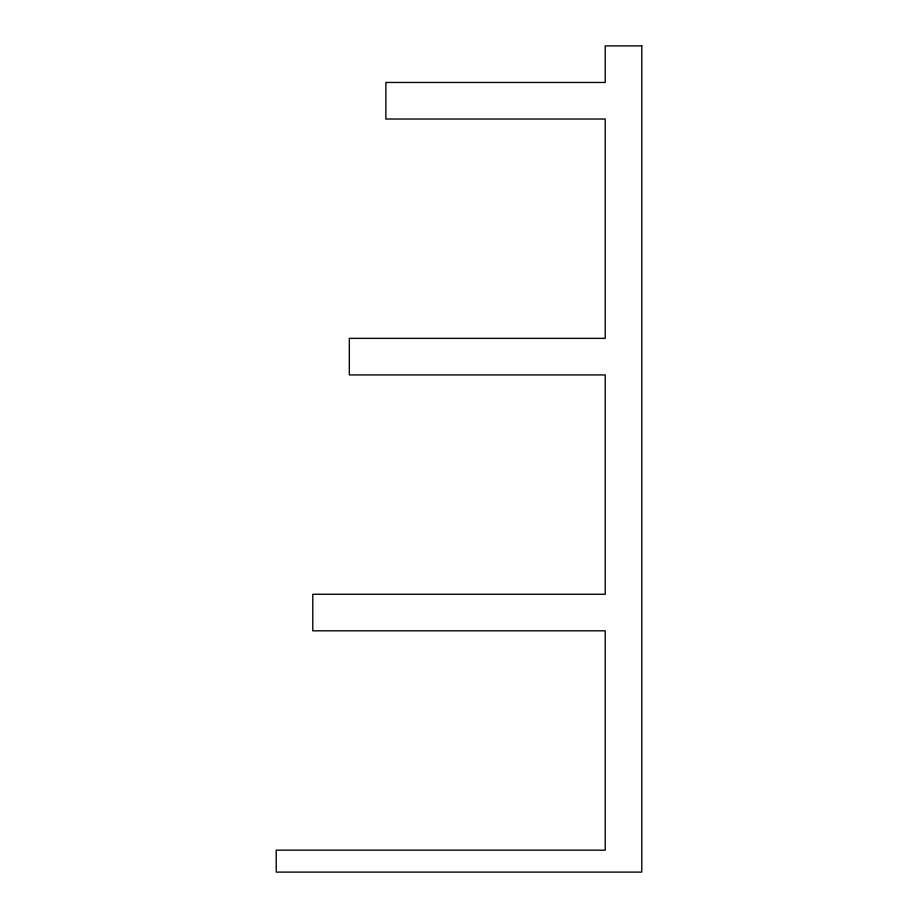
<?xml version="1.0" encoding="UTF-8"?>
<svg xmlns="http://www.w3.org/2000/svg" width="918" height="918" viewBox="0 0 918 918"><rect width="100%" height="100%" fill="white"/><g stroke="black" fill="none" stroke-linecap="round" stroke-linejoin="round"><path stroke-width="1.38" d="M641.785 45.9L605.226 45.9L605.226 82.459L385.881 82.459L385.881 119.019L605.226 119.019L605.226 338.363L349.322 338.363L349.322 374.923L605.226 374.923L605.226 594.267L312.774 594.267L312.774 630.815L605.226 630.815L605.226 850.16L276.215 850.16L276.215 872.1L641.785 872.1L641.785 45.9"/></g></svg>
